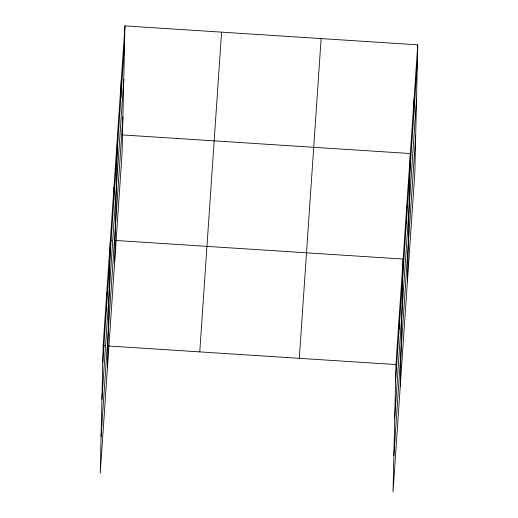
<?xml version="1.0" encoding="UTF-8"?>
<svg xmlns="http://www.w3.org/2000/svg" width="518" height="518" viewBox="0 0 518 518"><rect width="100%" height="100%" fill="white"/><g stroke="black" fill="none" stroke-linecap="round" stroke-linejoin="round"><path stroke-width="0.78" d="M124.967 25.9L103.14 345.648L100.246 473.174L122.073 153.425L124.967 25.9L417.754 44.826L414.86 172.352L393.032 492.1L395.927 364.575L417.754 44.826M106.352 310.049L106.74 292.89M107.446 367.657L110.34 240.132L111.953 240.235M113.552 204.532L113.947 187.374M114.653 262.14L117.547 134.615M120.869 97.416L121.257 80.258M399.138 328.975L399.527 311.817M400.233 386.583L403.127 259.058L115.98 240.494M406.345 223.459L406.734 206.3M407.439 281.067L410.334 153.542L122.377 134.926M413.655 116.343L414.044 99.184M102.745 362.807L124.579 43.059M101.923 399.229L123.75 79.481M101.068 436.752L122.902 117.003M199.76 351.89L221.587 32.148M299.307 358.326L321.134 38.578M395.538 381.734L417.366 61.985M394.71 418.155L416.543 98.407M393.855 455.678L415.689 135.93M103.14 345.648L104.746 345.752M108.774 346.011L395.927 364.575"/></g></svg>
